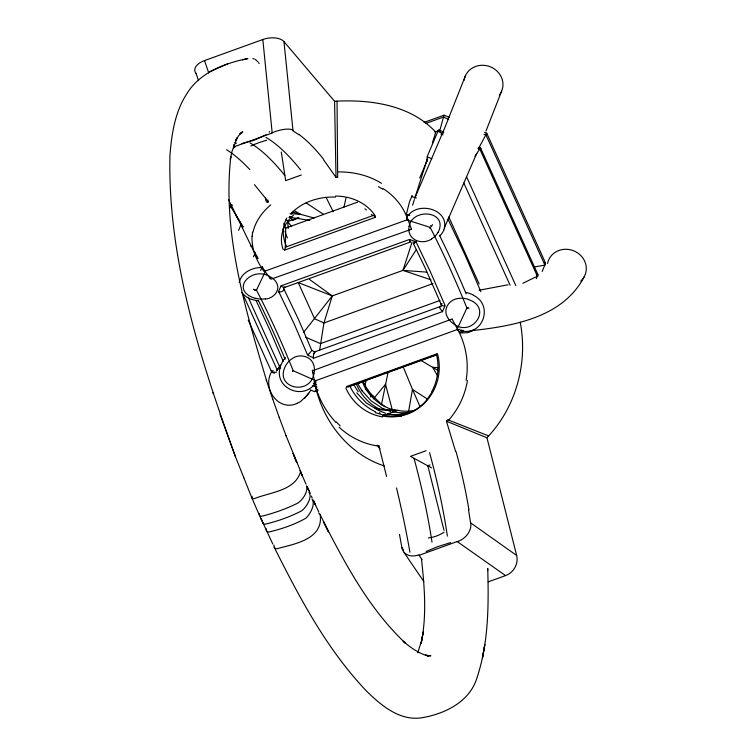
<?xml version="1.0" encoding="UTF-8"?>
<svg xmlns="http://www.w3.org/2000/svg" width="756" height="756" viewBox="0 0 756 756"><rect width="100%" height="100%" fill="white"/><g stroke="black" fill="none" stroke-linecap="round" stroke-linejoin="round"><path stroke-width="1.13" d="M273.899 544.953L274.182 547.221C299.811 598.213 327.036 649.744 366.783 691.343C381.478 705.726 400.075 721.337 422.131 717.727C445.709 713.664 470.638 701.256 477.423 676.422C488.688 641.683 488.735 604.526 487.724 568.389M252.258 236.231L252.485 232.158M285.314 247.014L285.692 228.114A53.364 34.549 -6.9 0 1 283.869 223.285M266.273 528.822L266.424 530.788L267.785 531.893A8.231 2.551 -24.8 0 0 269.089 531.969C281.799 528.926 294.613 524.655 305.991 518.143C310.357 513.853 315.668 504.328 312.011 498.988M319.646 350.208L323.937 322.973L332.271 295.908L402.957 270.383L426.63 272.113M259.393 513.626L259.421 515.308L272.774 543.97M466.121 380.344L466.849 374.891A79.871 79.777 -70.4 0 0 457.862 329.767L452.371 319.59M408.382 412.54L412.474 389.406L403.033 366.48M239.246 282.432C241.23 272.727 251.909 267.596 261.066 267.52M381.411 404.781L388.187 371.82M487.724 570.44L487.818 568.89M411.935 196.248L411.944 196.21A2.882 1.38 -30 0 1 411.812 196.598L410.404 199.593A49.707 26.838 76.6 0 0 409.355 202.391L406.511 213.816A3.393 2.759 33.2 0 0 406.463 214.373L406.813 219.911L430.155 227.386A276.8 66.5 69.8 0 1 466.896 307.994L456.851 329.701L315.687 380.674L293.196 370.724A276.8 74.957 70.4 0 0 256.454 290.124L265.649 270.894L406.813 219.911M343.971 207.068L345.993 198.034M409.09 226.488C412.341 207.361 448.884 210.915 438.121 232.357M439.633 131.119L444.046 115.186L449.385 117.435M313.938 373.7C309.837 396.635 273.464 387.951 285.702 365.62A21.14 20.157 44.3 0 1 292.326 358.505C299.338 353.496 310.829 355.84 313.542 364.59M271.092 372.651C262.379 389.189 278.813 412.02 297.316 403.298M364.43 386.666L366.414 380.003M452.409 318.881L312.408 370.837M412.596 205.169L414.364 199.603M415.063 197.382L427.074 159.573M432.366 142.893L435.768 132.177C410.489 104.763 370.081 99.225 334.577 101.276L283.982 41.665A16.292 8.902 -9.9 0 0 262.814 39.51M430.948 279.815L402.957 270.383L412.067 242.147M443.857 230.032C450.444 210.366 420.327 201.19 408.835 214.609M363.078 381.506A66.358 62.332 -66.2 0 0 371.517 394.585L370.544 396.947M252.183 496.352L251.937 498.091L259.421 515.308L260.669 516.197A8.231 2.136 -23.9 0 0 261.945 516.197C274.428 513.04 286.817 508.656 298.299 502.816C303.137 499.253 308.155 491.636 306.558 485.806M534.01 267.038L544.887 265.082L545.586 263.154L486.751 133.217L484.615 132.309M465.318 76.063L445.331 126.469L414.675 198.516M501.606 91.192L486.004 130.977M417.737 652.74L421.631 640.719L423.247 631.978L421.111 643.536C426.923 615.601 424.551 586.769 421.432 558.656M441.91 303.553L441.268 305.112M441.107 305.5L441.117 306.492M283.859 287.601L284.161 286.883M476.63 153.6L444.367 227.877M229.474 208.665L230.495 206.246M238.594 230.372L241.325 223.889A5.32 1.833 47.1 0 0 243.073 226.715M250.434 246.04L250.794 245.19M536.297 278.652L537.318 276.233M542.194 271.48L545.586 263.154L544.679 262.871M427.32 156.275L438.083 130.892L434.832 132.064M419.684 178.066L427.726 159.119M442.458 311.699L445.104 305.585L430.372 271.839L416.036 241.816L409.535 239.454L281.081 285.844L278.614 291.447L293.952 323.407L307.683 355.216L314.014 358.089L442.411 311.642M462.672 332.035L463.305 330.599M461.888 329.739L460.498 332.895A3.374 1.673 -58.8 0 0 460.801 332.952L466.972 332.725A50.614 27.207 76.6 0 0 468.72 332.347L472.963 330.533M255.15 252.296L255.046 252.91M262.474 266.377L260.584 270.45M472.869 330.58L473.275 329.729M255.15 253.194L253.392 256.804M283.642 288.452L298.525 319.533L311.822 350.482M478.917 147.741L486.751 133.217L486.127 133.576M432.234 391.939L426.932 399.622M584.161 276.838C562.625 318.163 511.869 326.29 470.109 330.835M474.995 156.341L479.748 148.932L477.962 148.27M402.957 270.383L416.395 249.499M278.208 368.38L280.438 365.035M307.229 395.086L310.773 390.436M309.289 279.266L332.271 295.908L303.732 332.186M311.566 350.831L309.242 353.515M315.649 382.706C302.967 402.022 271.423 386.855 281.109 364.779A24.201 23.795 49.4 0 1 285.437 357.635M455.632 451.521L446.437 421.205L447.656 419.741L488.631 435.91C516.424 405.859 528.028 362.152 520.185 322.132M407.503 216.15L408.145 215.365M277.254 369.939L278.803 368.049L276.29 371.054M296.853 403.534L300.491 401.625L306.303 396.153M373.587 398.79L385.503 384.265L392.373 410.13M304.696 398.11L308.817 393.148M269.183 132.177L269.712 131.553M488.263 581.846L505.575 575.6A16.292 14.676 -53.1 0 0 516.66 555.462L486.958 437.771L488.631 435.91M293.196 370.724L292.43 371.565M309.053 353.732L308.287 354.564M267.832 200.009C269.278 204.98 264.978 202.107 265.517 197.373M240.257 133.434L242.714 131.62L238.924 135.371L235.617 140.285L237.252 137.705L232.092 151.096L230.287 159.45L230.816 156.653C222.264 232.848 245.057 308.476 266.584 380.74L266.31 379.937L272.699 399.036M310.187 389.85L314.439 391.627L317.879 389.179M242.374 59.847L247.959 58.543C224.589 63.173 199.423 72.671 186.581 94.131C174.853 112.332 171.555 134.417 169.93 155.604C167.671 259.431 200.642 360.329 235.503 456.879M266.055 134.776L253.931 140.304L241.447 143.687M431.657 239.009C424.787 243.621 413.674 242.421 409.922 234.388A16.037 13.532 11.9 0 1 409.157 226.507M240.351 133.746L242.043 132.754L239.898 133.661M426.091 551.445L437.904 546.588L450.718 542.572M522.831 283.283L537.384 276.205L479.748 148.932M413.787 410.763L415.583 409.894M209.62 71.763L228.293 63.551M348.582 386.732L381.591 374.437M412.861 411.132C404.885 414.534 395.917 415.46 387.403 413.938C395.757 415.431 404.536 414.543 412.407 411.34M316.925 390.748L317.964 390.361L314.439 391.627M291.901 219.741L292.997 220.09L298.677 218.03M262.833 39.52L204.507 60.584A16.292 8.902 -9.9 0 0 196.059 73.417M424.078 122.387L444.046 115.186L444.093 115.8M425.6 123.521L443.347 117.114L448.686 119.363M301.304 175.014L285.673 180.656L281.298 152.032M232.461 205.15L230.296 205.934L241.155 223.511M289.264 217.473L291.391 216.707M298.847 217.501L287.743 221.517L288.14 228.51M285.692 228.114L357.673 202.117M285.305 247.212L373.908 215.214A5.216 2.873 21.9 0 0 375.25 217.322M284.407 287.545L410.083 242.156M433.008 283.585L323.937 322.973L314.59 318.748L298.214 282.564L332.271 295.908M439.935 300.482L320.478 343.621L305.509 337.148M314.987 351.786L440.502 306.464M346.928 387.478L346.484 386.552L437.006 353.865L437.261 354.857M383.802 373.634L435.853 354.838M437.1 354.762L348.497 386.76A5.216 0.973 20.8 0 1 346.456 386.505M375.004 407.9L378.123 409.487L379.417 409.024L384.738 409.591A278.87 63.787 -16.3 0 0 388.13 409.884L397.684 410.366A46.844 43.725 -66.4 0 0 412.417 410.754M426.148 450.708L410.517 456.35L431.525 467.851M430.013 464.949L427.82 465.743L444.027 530.381M411.444 229.238L270.931 279.21L269.788 277.821L270.204 278.17M437.733 354.744A51.011 50.85 48.3 0 1 427.036 400.321A48.582 46.872 -85.9 0 1 382.753 416.008A6.558 1.909 -78.7 0 1 383.783 415.205L397.684 410.366L388.282 410.376A269.694 61.69 -16.3 0 1 382.46 409.932L378.123 409.487M356.256 383.764L362.407 382.092A52.551 49.367 -66.2 0 0 383.226 405.641L385.078 406.643A51.162 47.241 -60.2 0 0 396.976 410.659M457.881 329.758L460.149 329.21M508.041 284.776L479.087 290.238M440.181 131.175L439.548 130.315L437.885 131.355L443.12 133.557M265.403 299.045C273.162 298.62 281.156 290.295 276.422 282.602M458.59 298.488C450.075 298.913 442.884 308.231 447.051 316.377A16.037 15.129 48.4 0 0 453.061 323.388C471.319 338.603 493.517 308.07 468.569 299.584M427.858 656.028L430.863 655.792L425.496 655.121L428.387 656.028C418.767 653.571 410.602 647.58 403.175 641.23L405.329 643.063C369.429 609.223 345.775 564.883 323.445 521.489L328.491 531.874L319.93 514.042L318.701 513.163M337.686 177.405L337.044 101.153M337.45 177.405L336.023 177.376L323.492 159.714M248.233 320.166L271.763 372.132L276.28 372.33M290.162 213.693L300.567 214.307L314.061 218.021M438.404 367.709L432.564 367.274L420.402 360.13M289.047 217.133L309.865 220.412M383.783 415.205L375.184 412.54M460.272 330.485C482.564 337.422 494.226 305.178 473.426 295.322M252.863 58.524L254.47 59.015M379.134 446.012L377.036 445.246L379.966 448.78M299.82 470.827L300.661 471.432L302.353 475.921L301.049 472.755M308.977 492.354C312.663 497.221 306.274 507.314 301.852 510.725C290.436 516.707 278.01 521.092 265.507 524.125A8.231 2.344 -24.4 0 1 264.213 524.088L263.088 523.454L261.037 518.418L261.633 519.882M292.733 212.115L300.567 214.307L294.519 210.82M411.793 196.617L416.367 197.949M255.263 298.393C228.605 289.973 252.183 265.46 270.024 276.715A16.037 14.005 0.8 0 1 276.488 282.574M406.463 214.373L409.79 215.432M390.795 411.604L382.744 408.372M384.275 465.932C349.3 454.611 323.729 422.453 315.687 387.195M385.475 413.248L378.501 410.385M251.54 299.489L246.645 297.089L242.307 293.271M440.861 134.029L443.007 134.87M446.437 421.205L486.958 437.771M314.071 383.679L316.14 384.549M483.916 134.247L486.051 135.144L544.887 265.082M439.605 130.306L443.866 132.111M431.856 158.741L427.178 156.766A5.32 0.671 -88.1 0 0 426.894 161.642M271.791 372.132L274.4 373.237M312.786 385.588L316.773 387.166A51.673 2.75 64.7 0 0 316.811 386.94L316.811 386.751M311.841 350.368L315.157 352.145M313.315 383.386L316.49 384.889M378.085 410.187L366.367 402.976L356.756 392.846M381.922 407.966L371.149 400.85L361.992 390.776M378.435 186.685L382.725 189.113M438.537 370.865L432.564 367.274L437.951 376.412M385.078 406.643L381.147 403.921L371.517 394.585M427.093 398.885L412.474 389.406L419.996 406.539M306.085 202.882L323.492 214.335M255.339 59.45L258.089 61.983M373.313 396.229L371.404 394.915A70.469 63.466 -53.1 0 1 365.318 388.565M505.575 575.6L457.191 541.542L419.117 555.301L422.113 559.705M516.641 555.462L470.553 522.812L468.474 509.44M298.781 134.691L293.007 130.731L283.982 41.665M269.816 277.849L264.846 271.319M340.191 425.836L336.382 422.009M254.46 184.653L268.399 201.805M374.692 216.67L375.212 217.388L284.681 250.075L284.35 249.291M241.542 292.279L241.911 292.78M286.193 219.353L291.098 226.186M404.091 552.551L423.804 581.515M399.47 534.36L401.899 547.609L403.581 550.085M235.589 214.997L243.054 227.083M410.017 242.1L409.535 239.454M258.637 62.767L259.138 63.598M255.377 253.572L255.925 254.498M256.341 255.207L256.426 255.348A51.484 2.892 64.7 0 1 258.155 258.401M274.182 547.221L275.656 548.563A8.231 2.986 -25.8 0 0 276.998 548.714C294.812 543.847 323.681 539.33 320.166 514.505M447.996 219.174L464.987 254.904L480.892 291.712M326.053 197.307L333.254 211.737M413.315 243.29L425.43 268.503L441.126 304.299M228.662 199.764L257.333 258.609M308.297 489.33L310.281 493.347M256.076 300.548L269.854 330.013L283.216 361.274M318.815 511.992L314.543 502.986M311.34 496.04L312.143 497.807M480.646 148.11L537.809 274.352M466.632 176.942L515.838 285.598M463.834 183.046L510.111 285.229M448.809 216.953L479.143 283.954M248.166 297.231L280.306 368.219M242.827 294.037L277.395 370.374M313.655 501.086L315.252 504.715L313.362 500.094M306.01 484.19L301.899 474.749M307.494 487.544L308.883 490.795L307.219 486.533M220.024 414.222L235.371 456.529L251.937 498.091L253.09 498.733A8.231 1.682 -23 0 0 254.328 498.639C270.223 492.165 295.265 490.927 300.661 471.432L285.938 435.428M243.489 477.159L243.763 477.886M279.153 417.265L286.061 435.777M408.004 219.618L411.377 229.068M272.557 398.62L279.162 417.293M233.424 144.736L234.124 146.768L272.198 133.018L262.842 39.671M204.555 60.726L208.779 73.02M196.069 73.417L198.544 80.599M212.88 392.789L213.154 393.583M262.908 523.095L262.757 522.226M378.813 445.624L386.59 476.45M313.664 377.064L313.182 374.891M313.825 377.726L314.742 381.6M313.003 373.974L312.294 370.194M312.748 372.708L312.568 371.716M283.462 230.986L283.113 228.586M334.577 101.276L336.023 177.376M265.356 298.866A21.14 18.153 8.7 0 1 255.33 298.204M258.401 300.68A24.201 20.61 -4.8 0 1 251.635 299.3M313.608 364.572A16.037 15.602 38.2 0 1 313.891 373.681M458.58 298.422A21.14 20.346 41.2 0 1 468.597 299.48M465.658 292.44A24.201 22.737 59.3 0 1 473.492 295.19M547.58 263.457A19.684 18.182 19.8 0 1 575.675 251.729A19.684 18.182 19.8 0 1 580.825 281.034M438.055 232.328A21.14 18.342 5.3 0 1 431.553 238.887M443.829 230.022A24.201 19.543 11 0 1 439.869 235.815M464.108 80.363A19.684 18.182 19.8 0 1 490.606 66.906A19.684 18.182 19.8 0 1 499.329 95.058M438.13 130.977A4.734 1.247 74.6 0 1 439.321 130.221M479.824 147.184A5.15 0.907 -75.5 0 1 480.079 148.025M480.504 148.819A5.056 1.03 -13.1 0 0 480.684 148.308A5.046 0.737 -20.5 0 0 479.862 148.28M478.548 148.771A5.056 0.784 -27.6 0 1 479.88 148.327M478.302 148.951A5.065 1.134 -33.5 0 1 478.576 148.819M478.548 148.157A5.141 0.775 -58.1 0 1 479.011 147.656M479.209 147.448A5.131 1.058 -66.5 0 1 479.843 147.288M537.677 276.138A5.056 2.079 -30 0 0 538.045 274.863A5.046 2.107 -22.4 0 0 537.261 274.031M537.554 275.874A5.15 1.125 35.8 0 1 537.639 276.46M536.694 275.165A5.131 0.973 25.2 0 1 537.563 275.931M536.864 273.937A5.056 1.805 -16 0 1 537.138 274.012M230.296 206.19A5.443 2.816 48.4 0 1 230.325 205.755M230.722 206.549A4.734 1.38 74.1 0 1 231.686 204.791M272.529 371.272A5.15 0.973 -66.7 0 1 271.839 371.99M271.924 372.056A5.056 2.211 -16.4 0 1 271.376 371.168A5.046 2.173 -25.4 0 1 271.536 370.487M273.181 370.431A5.131 0.52 -59.2 0 1 272.85 370.884M236.382 143.224A9.8 8.392 -45.9 0 1 234.766 142.374M253.005 232.205A79.701 55.122 -2 0 1 270.761 204.857M338.527 171.924A79.701 66.207 -17.7 0 1 381.459 183.311M265.923 137.45A277.263 73.663 71.3 0 1 300.595 169.826M250.831 146.021A30.646 9.488 -14.9 0 1 266.651 140.304M249.981 142.893A277.263 70.705 70.1 0 1 284.823 175.439M414.023 458.306A277.263 70.705 70.1 0 1 432.007 542.184M364.883 208.873A50.983 40.125 -7.5 0 1 366.443 209.97M371.451 214.317A50.983 40.125 -7.5 0 1 372.746 215.696M286.741 246.787A50.983 37.809 19.9 0 1 286.798 218.059M287.375 237.96A48.809 34.719 31.8 0 1 285.021 231.109M285.362 247.108A5.216 1.153 -69.9 0 1 284.728 250.009M293.007 220.09A66.358 42.96 -6.9 0 1 289.539 216.377M252.627 245.539A79.522 57.966 17.8 0 1 251.965 236.184M264.099 271.555A79.928 57.314 21.8 0 1 252.57 245.52M383.112 188.641A79.871 68.248 -28.1 0 1 407.89 219.665M335.513 196.069A51.011 43.262 -16.1 0 1 375.496 216.244M290.899 213.778A48.582 35.938 -4.3 0 1 335.428 197.08M283.179 249.537A51.011 37.772 -0.7 0 1 293.413 215.29M291.807 212.861A6.558 3.591 43.9 0 1 291.192 213.92M298.724 134.275A275.467 84.908 76.3 0 1 323.474 159.129M271.952 132.858A16.84 5.509 -18.4 0 1 293.328 130.608M226.535 149.735A275.467 57.985 65.7 0 1 249.82 169.552M233.462 147.826A16.84 4.29 -15.9 0 1 234.965 147.269M376.942 445.86A79.701 75.26 -80.8 0 1 339.085 427.14M467.444 380.561A79.701 79.531 74.3 0 1 448.44 420.44M429.578 452.693A277.263 76.063 69.6 0 1 447.363 536.127M444.112 532.205A30.646 23.644 -38.6 0 1 428.293 537.922M436.562 354.895A50.983 50.047 85.5 0 1 431.752 391.665M375.448 411.736A50.983 45.058 65.4 0 1 349.848 386.108M379.389 409.072A53.364 50.123 -66.2 0 1 356.199 383.594M427.055 399.726A47.137 44.954 -83.1 0 1 383.793 415.148M414.609 410.395A46.437 42.997 32 0 1 412.426 410.782M335.966 422.481A79.522 70.601 69 0 1 328.198 412.908A79.928 69.108 67.1 0 1 314.109 381.572M382.621 416.887A51.011 48.8 88.1 0 1 345.804 388.036M436.968 354.479A5.216 0.765 -61.9 0 1 437.138 353.695M456.066 451.719A275.467 97.524 66.9 0 1 468.918 509.809M470.667 522.774A16.84 13.258 -33.5 0 1 457.219 541.693M419.041 554.781A16.84 12.389 -36.5 0 1 401.909 547.609M396.522 487.96A275.467 48.658 72.3 0 1 409.913 552.23M358.212 391.721A48.8 39.501 59.7 0 1 353.799 384.473M379.37 412.748A19.183 0.671 18.3 0 1 380.041 412.974M362.086 390.71A50.699 45.54 63.4 0 1 357.503 383.056M383.226 408.977A28.227 4.196 29 0 1 382.347 408.542M401.115 416.499A27.783 3.837 21.6 0 1 399.225 416.131M413.315 411.292A47.864 45.936 73.1 0 1 392.6 411.774M285.125 287.053A4.971 2.164 46.5 0 1 281.1 286.014M410.272 241.211A4.687 0.482 88.4 0 1 410.177 241.816M416.084 241.258A4.895 0.775 -58.4 0 1 414.08 242.062M444.613 306.18A4.905 1.975 1.4 0 1 441.362 303.496M442.534 311.434A4.971 1.332 44.6 0 1 439.699 307.749A4.971 1.332 44.6 0 1 440.691 306.766M313.447 358.694A5.368 1.663 -89 0 1 313.976 352.844M314.222 353.789A4.687 0.841 -89.8 0 1 314.723 351.88M283.765 288.442A4.895 2.986 2 0 1 278.595 292.024M473.454 330.051A5.301 1.975 41.2 0 1 473.105 330.419M411.954 195.539A6.039 1.068 88.6 0 1 412.171 195.917M430.429 227.811A4.971 1.276 -54.3 0 1 429.777 228.444M430.778 225.619A5.027 0.699 -51.2 0 1 430.551 225.893M432.545 224.674A4.961 1.682 -54.6 0 1 431.166 226.649M439.463 235.267A279.248 67.237 69.9 0 1 466.178 293.876M468.956 308.212A4.961 1.219 5.3 0 1 468.295 308.183M468.096 307.579A5.027 0.718 3.9 0 1 467.69 307.56M467.51 308.401A4.971 2.088 4.1 0 1 466.707 308.297M460.291 332.583A5.273 1.021 50.1 0 1 457.191 329.521M316.377 384.691A5.254 1.125 89.4 0 1 316.263 384.388M315.923 382.961A5.254 1.125 89.4 0 1 315.706 380.665M258.391 300.661A279.248 75.477 70.4 0 1 285.106 359.27M255.131 289.869A4.961 2.504 3.6 0 1 253.317 289.246M255.604 290.474A5.027 2.948 0.4 0 1 254.819 290.323M256.492 289.794A4.971 1.663 4.7 0 1 255.925 289.728M265.592 271.262A5.283 2.466 54 0 1 262.304 266.424M484.785 644.717L482.46 657.985L484.785 644.717M296.711 462.455L292.988 453.345L296.711 462.455"/></g></svg>
